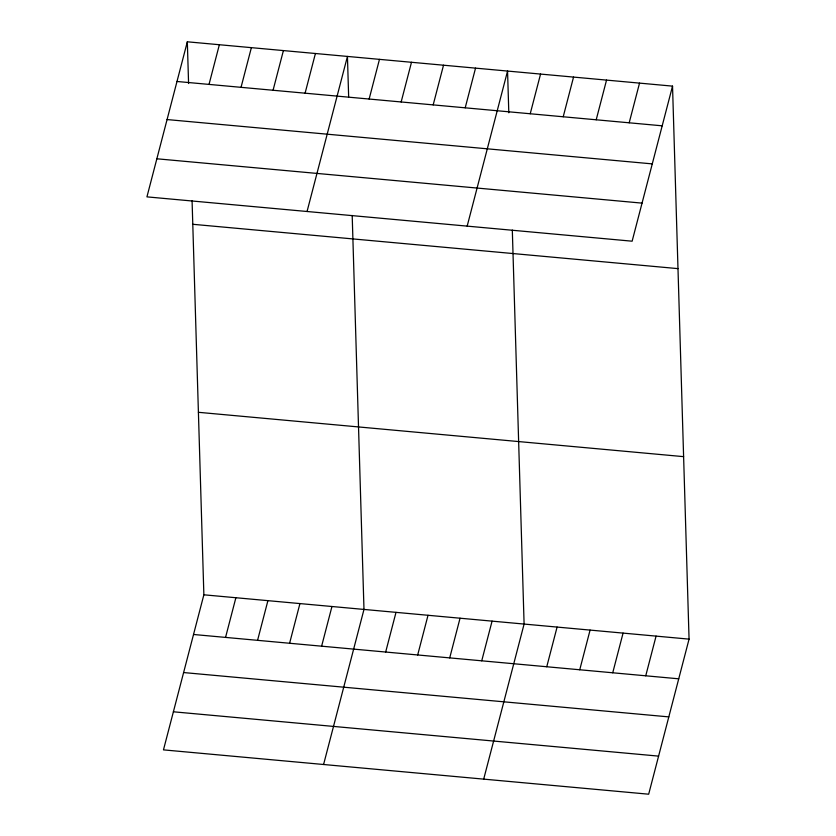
<?xml version="1.0" encoding="UTF-8"?>
<svg xmlns="http://www.w3.org/2000/svg" width="836" height="836" viewBox="0 0 836 836"><rect width="100%" height="100%" fill="white"/><g stroke="black" fill="none" stroke-linecap="round" stroke-linejoin="round"><path stroke-width="1.25" d="M187.327 41.8L146.937 196.868L632.131 241.196L672.531 86.129L187.327 41.8L188.581 83.516M209.021 84.405L219.356 44.726M241.04 87.331L251.375 47.652M273.069 90.257L283.404 50.578M305.088 93.183L315.423 53.504M192.081 200.828L203.869 594.804L163.469 749.871L648.673 794.2L689.063 639.132L672.531 86.129M307.052 211.498L347.442 56.43L348.654 96.84M225.553 637.408L235.888 597.73M369.136 99.035L379.471 59.356M257.572 640.334L267.907 600.656M401.155 101.961L411.49 62.282M289.601 643.26L299.936 603.582M433.184 104.887L443.519 65.208M321.62 646.186L331.955 606.508M465.203 107.813L475.538 68.134M323.584 764.501L363.984 609.434L352.196 215.458M467.167 226.128L507.556 71.06L508.81 112.776M385.668 652.038L396.003 612.36M530.223 113.759L540.558 74.08M417.686 654.964L428.022 615.286M563.213 116.768L573.548 77.09M449.716 657.89L460.051 618.212M596.204 119.788L606.539 80.099M481.735 660.816L492.07 621.138M629.194 122.798L639.53 83.119M483.699 779.131L524.099 624.064L512.311 230.088M546.754 666.752L557.089 627.073M579.745 669.772L590.08 630.093M612.736 672.781L623.071 633.103M645.737 675.802L656.072 636.112M176.992 81.479L662.196 125.818M167.075 119.558L652.268 163.887M156.854 158.788L642.048 203.127M192.792 224.288L677.986 268.628M198.414 412.305L683.608 456.644M203.869 594.804L689.063 639.132M193.534 634.482L678.727 678.811M183.606 672.552L668.81 716.891M173.397 711.791L658.59 756.12"/></g></svg>
